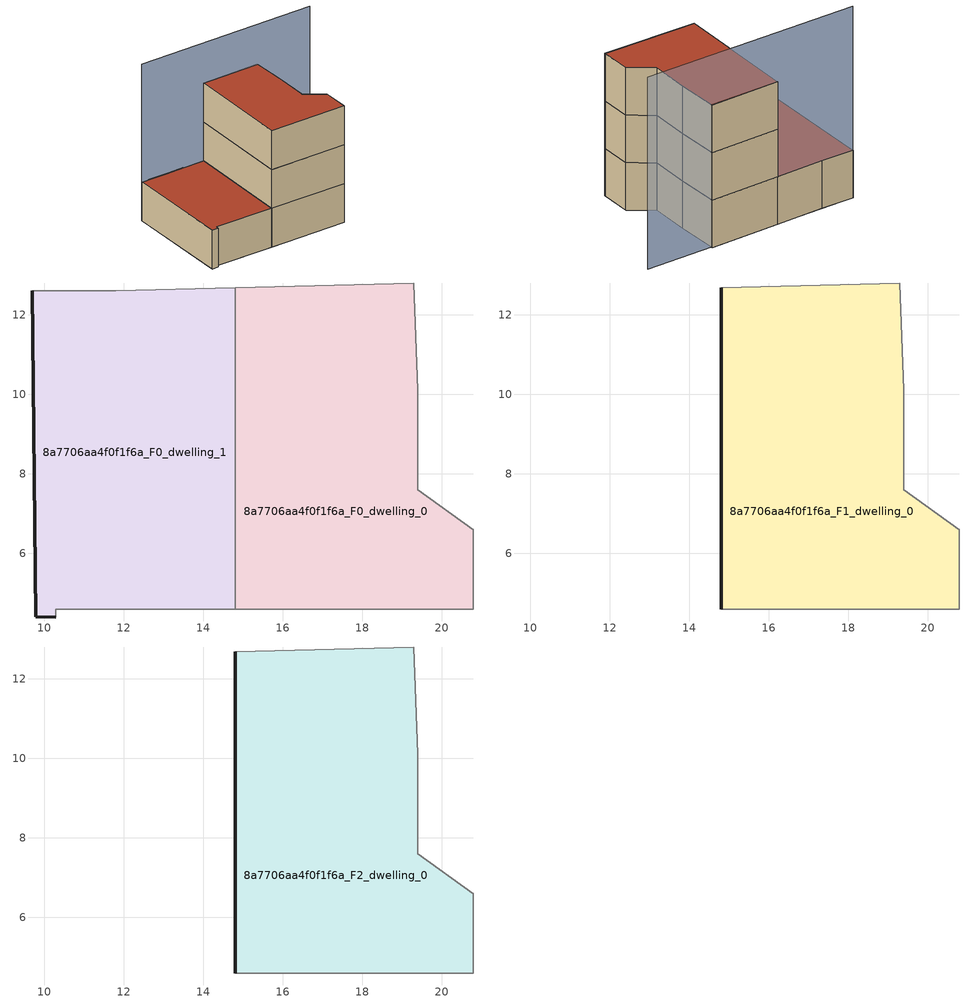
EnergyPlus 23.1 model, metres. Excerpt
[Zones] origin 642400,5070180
8a7706aa4f0f1f6a_F0_dwelling_0
 floor ground (EU_floor_Construction): 20.8,4.6 20.8,6.6 19.4,7.6 19.4,10.1 19.3,12.8 14.81,12.68 14.81,4.6 z0
 wall adiabatic (EU_wall_Construction): 14.81,12.68 19.3,12.8 19.4,10.1 19.4,7.6 20.8,6.6 20.8,4.6 14.81,4.6 z0:3
 wall to 8a7706aa4f0f1f6a_F0_dwelling_1 (EU_wall_Construction): 14.81,4.6 14.81,12.68 z0:3
8a7706aa4f0f1f6a_F0_dwelling_1
 floor ground (EU_floor_Construction): 14.81,4.6 14.81,12.68 11.8,12.6 9.69,12.61 9.79,4.4 10.29,4.4 10.29,4.6 z0
 wall outside (EU_wall_Construction): 10.29,4.4 9.79,4.4 9.69,12.61 z0:3
 wall adiabatic (EU_wall_Construction): 14.81,4.6 10.29,4.6 10.29,4.4 / 9.69,12.61 11.8,12.6 14.81,12.68 z0:3
 roof outside (EU_roof_Construction): 14.81,12.68 14.81,4.6 10.29,4.6 10.29,4.4 9.79,4.4 9.69,12.61 11.8,12.6 z3
8a7706aa4f0f1f6a_F1_dwelling_0
 floor to 8a7706aa4f0f1f6a_F0_dwelling_0 (EU_floor_Construction): 20.8,4.6 20.8,6.6 19.4,7.6 19.4,10.1 19.3,12.8 14.81,12.68 14.81,4.6 z3
 wall outside (EU_wall_Construction): 14.81,4.6 14.81,12.68 z3:6
 wall adiabatic (EU_wall_Construction): 14.81,12.68 19.3,12.8 19.4,10.1 19.4,7.6 20.8,6.6 20.8,4.6 14.81,4.6 z3:6
8a7706aa4f0f1f6a_F2_dwelling_0
 floor to 8a7706aa4f0f1f6a_F1_dwelling_0 (EU_floor_Construction): 20.8,4.6 20.8,6.6 19.4,7.6 19.4,10.1 19.3,12.8 14.81,12.68 14.81,4.6 z6
 wall outside (EU_wall_Construction): 14.81,4.6 14.81,12.68 z6:9
 wall adiabatic (EU_wall_Construction): 14.81,12.68 19.3,12.8 19.4,10.1 19.4,7.6 20.8,6.6 20.8,4.6 14.81,4.6 z6:9
 roof outside (EU_roof_Construction): 19.3,12.8 19.4,10.1 19.4,7.6 20.8,6.6 20.8,4.6 14.81,4.6 14.81,12.68 z9
shading: 23.61,12.74 9.7,12.58 z0:12.1
[Building]
EU S2 Campaign: North Axis=0; Terrain=City; Solar Distribution=FullExterior
[Site:Location]
Lyon-Bron: Latitude=45.75; Longitude=5; Time Zone=1; Elevation=198
[SizingPeriod:WeatherFileDays]
AnnualSizingPeriod: Begin Month=1; Begin Day of Month=1; End Month=12; End Day of Month=31; Day of Week for Start Day=Monday; Use Weather File Daylight Saving Period=No; Use Weather File Rain and Snow Indicators=No
[MATERIAL]
EU_InternalMass_Material: Roughness=MediumRough; Thickness=0.1; Conductivity=1; Density=1800; Specific Heat=900; Thermal Absorptance=0.9; Solar Absorptance=0.7; Visible Absorptance=0.7
[MATERIAL:NOMASS] Roughness=MediumRough; Thermal Absorptance=0.9; Solar Absorptance=0.7; Visible Absorptance=0.7
Name | Thermal Resistance
EU_wall_NoMass | 0.87146
EU_roof_NoMass | 0.842276
EU_floor_NoMass | 0.496999
[CONSTRUCTION]
EU_wall_Construction: EU_wall_NoMass
EU_roof_Construction: EU_roof_NoMass
EU_floor_Construction: EU_floor_NoMass
EU_InternalMass_Construction: EU_InternalMass_Material
[ZONE] Type=1; Multiplier=1; Ceiling Height=autocalculate; Floor Area=autocalculate; Part of Total Floor Area=Yes
Name | Volume
8a7706aa4f0f1f6a_F0_dwelling_0 | 122.355
8a7706aa4f0f1f6a_F1_dwelling_0; 8a7706aa4f0f1f6a_F2_dwelling_0 | 122.354
8a7706aa4f0f1f6a_F0_dwelling_1 | 122.363
[INTERNALMASS] Construction=EU_InternalMass_Construction
Name | Zone or ZoneList | Surface Area
8a7706aa4f0f1f6a_F0_dwelling_0_EU_InternalMass | 8a7706aa4f0f1f6a_F0_dwelling_0 | 40.784
8a7706aa4f0f1f6a_F0_dwelling_1_EU_InternalMass | 8a7706aa4f0f1f6a_F0_dwelling_1 | 40.7858
8a7706aa4f0f1f6a_F1_dwelling_0_EU_InternalMass | 8a7706aa4f0f1f6a_F1_dwelling_0 | 81.5696
8a7706aa4f0f1f6a_F2_dwelling_0_EU_InternalMass | 8a7706aa4f0f1f6a_F2_dwelling_0 | 81.5696
[OTHEREQUIPMENT] Fuel Type=Electricity; Design Level Calculation Method=Watts/Area; Power per Zone Floor Area=1; Fraction Latent=0; Fraction Radiant=0; Fraction Lost=0; Carbon Dioxide Generation Rate=0; EndUse Subcategory=EU_Step8_InternalGains
Name | Zone or ZoneList or Space or SpaceList | Schedule
EU_Step8_InternalGain_8a7706aa4f0f1f6a_F0_dwelling_0_f000 | 8a7706aa4f0f1f6a_F0_dwelling_0 | EU_Step8_GainSchedule_8a7706aa4f0f1f6a_F0_dwelling_0_f000
EU_Step8_InternalGain_8a7706aa4f0f1f6a_F0_dwelling_1_f000 | 8a7706aa4f0f1f6a_F0_dwelling_1 | EU_Step8_GainSchedule_8a7706aa4f0f1f6a_F0_dwelling_1_f000
EU_Step8_InternalGain_8a7706aa4f0f1f6a_F1_dwelling_0_f000 | 8a7706aa4f0f1f6a_F1_dwelling_0 | EU_Step8_GainSchedule_8a7706aa4f0f1f6a_F1_dwelling_0_f000
EU_Step8_InternalGain_8a7706aa4f0f1f6a_F2_dwelling_0_f000 | 8a7706aa4f0f1f6a_F2_dwelling_0 | EU_Step8_GainSchedule_8a7706aa4f0f1f6a_F2_dwelling_0_f000
[ZONEVENTILATION:DESIGNFLOWRATE] Schedule=EU_AlwaysOn; Design Flow Rate Calculation Method=AirChanges/Hour; Air Changes per Hour=0.425; Ventilation Type=Natural; Fan Pressure Rise=0; Fan Total Efficiency=1; Constant Term Coefficient=1; Temperature Term Coefficient=0; Velocity Term Coefficient=0; Velocity Squared Term Coefficient=0; Minimum Indoor Temperature=-100; Maximum Indoor Temperature=100; Delta Temperature=-100; Minimum Outdoor Temperature=-100; Maximum Outdoor Temperature=100; Maximum Wind Speed=40
Name | Zone or ZoneList or Space or SpaceList
EU_ConstantAir_8a7706aa4f0f1f6a_F0_dwelling_0 | 8a7706aa4f0f1f6a_F0_dwelling_0
EU_ConstantAir_8a7706aa4f0f1f6a_F0_dwelling_1 | 8a7706aa4f0f1f6a_F0_dwelling_1
EU_ConstantAir_8a7706aa4f0f1f6a_F1_dwelling_0 | 8a7706aa4f0f1f6a_F1_dwelling_0
EU_ConstantAir_8a7706aa4f0f1f6a_F2_dwelling_0 | 8a7706aa4f0f1f6a_F2_dwelling_0
[HVACTEMPLATE:THERMOSTAT] Constant Heating Setpoint=20; Constant Cooling Setpoint=50
EU_HeatOnly_8a7706aa4f0f1f6a_F0_dwelling_0; EU_HeatOnly_8a7706aa4f0f1f6a_F0_dwelling_1; EU_HeatOnly_8a7706aa4f0f1f6a_F1_dwelling_0; EU_HeatOnly_8a7706aa4f0f1f6a_F2_dwelling_0
[HVACTEMPLATE:ZONE:IDEALLOADSAIRSYSTEM] System Availability Schedule=EU_AlwaysOn; Maximum Heating Supply Air Temperature=50; Minimum Cooling Supply Air Temperature=13; Maximum Heating Supply Air Humidity Ratio=0.0156; Minimum Cooling Supply Air Humidity Ratio=0.0077; Heating Limit=NoLimit; Cooling Limit=NoLimit; Heating Availability Schedule=EU_AlwaysOn; Cooling Availability Schedule=EU_CoolingOff; Dehumidification Control Type=ConstantSensibleHeatRatio; Cooling Sensible Heat Ratio=0.7; Dehumidification Setpoint=60; Humidification Control Type=None; Humidification Setpoint=30; Outdoor Air Method=None; Outdoor Air Flow Rate per Person=0.00944; Outdoor Air Flow Rate per Zone Floor Area=0; Outdoor Air Flow Rate per Zone=0; Demand Controlled Ventilation Type=None; Outdoor Air Economizer Type=NoEconomizer; Heat Recovery Type=None; Sensible Heat Recovery Effectiveness=0.7; Latent Heat Recovery Effectiveness=0.65
Name | Template Thermostat
8a7706aa4f0f1f6a_F0_dwelling_0 | EU_HeatOnly_8a7706aa4f0f1f6a_F0_dwelling_0
8a7706aa4f0f1f6a_F0_dwelling_1 | EU_HeatOnly_8a7706aa4f0f1f6a_F0_dwelling_1
8a7706aa4f0f1f6a_F1_dwelling_0 | EU_HeatOnly_8a7706aa4f0f1f6a_F1_dwelling_0
8a7706aa4f0f1f6a_F2_dwelling_0 | EU_HeatOnly_8a7706aa4f0f1f6a_F2_dwelling_0
[SIZING:ZONE] Zone Cooling Design Supply Air Temperature Input Method=SupplyAirTemperature; Zone Cooling Design Supply Air Temperature=13; Zone Heating Design Supply Air Temperature Input Method=SupplyAirTemperature; Zone Heating Design Supply Air Temperature=50; Zone Cooling Design Supply Air Humidity Ratio=0.008; Zone Heating Design Supply Air Humidity Ratio=0.008; Cooling Design Air Flow Method=DesignDay; Cooling Design Air Flow Rate=0; Cooling Minimum Air Flow per Zone Floor Area=0.000762; Cooling Minimum Air Flow=0; Cooling Minimum Air Flow Fraction=0.2; Heating Design Air Flow Method=DesignDay; Heating Design Air Flow Rate=0; Heating Maximum Air Flow per Zone Floor Area=0.002032; Heating Maximum Air Flow=0.141576; Heating Maximum Air Flow Fraction=0.3; Account for Dedicated Outdoor Air System=No; Dedicated Outdoor Air System Control Strategy=NeutralSupplyAir; Dedicated Outdoor Air Low Setpoint Temperature for Design=autosize; Dedicated Outdoor Air High Setpoint Temperature for Design=autosize; Zone Load Sizing Method=Sensible Load Only No Latent Load; Zone Latent Cooling Design Supply Air Humidity Ratio Input Method=HumidityRatioDifference; Zone Cooling Design Supply Air Humidity Ratio Difference=0.005; Zone Latent Heating Design Supply Air Humidity Ratio Input Method=HumidityRatioDifference; Zone Humidification Design Supply Air Humidity Ratio Difference=0.005
8a7706aa4f0f1f6a_F0_dwelling_0; 8a7706aa4f0f1f6a_F0_dwelling_1; 8a7706aa4f0f1f6a_F1_dwelling_0; 8a7706aa4f0f1f6a_F2_dwelling_0
[SCHEDULE:CONSTANT]
Name | Hourly Value
EU_AlwaysOn | 1
EU_CoolingOff | 0
[SCHEDULE:FILE] Column Number=1; Rows to Skip at Top=0; Number of Hours of Data=8760; Column Separator=Comma; Interpolate to Timestep=No; Minutes per Item=60; Adjust Schedule for Daylight Savings=Yes
Name | File
EU_Step8_GainSchedule_8a7706aa4f0f1f6a_F0_dwelling_0_f000 | ../../schedules/8a7706aa4f0f1f6a/8a7706aa4f0f1f6a_F0_dwelling_0_f000_gain.csv
EU_Step8_GainSchedule_8a7706aa4f0f1f6a_F0_dwelling_1_f000 | ../../schedules/8a7706aa4f0f1f6a/8a7706aa4f0f1f6a_F0_dwelling_1_f000_gain.csv
EU_Step8_GainSchedule_8a7706aa4f0f1f6a_F1_dwelling_0_f000 | ../../schedules/8a7706aa4f0f1f6a/8a7706aa4f0f1f6a_F1_dwelling_0_f000_gain.csv
EU_Step8_GainSchedule_8a7706aa4f0f1f6a_F2_dwelling_0_f000 | ../../schedules/8a7706aa4f0f1f6a/8a7706aa4f0f1f6a_F2_dwelling_0_f000_gain.csv
